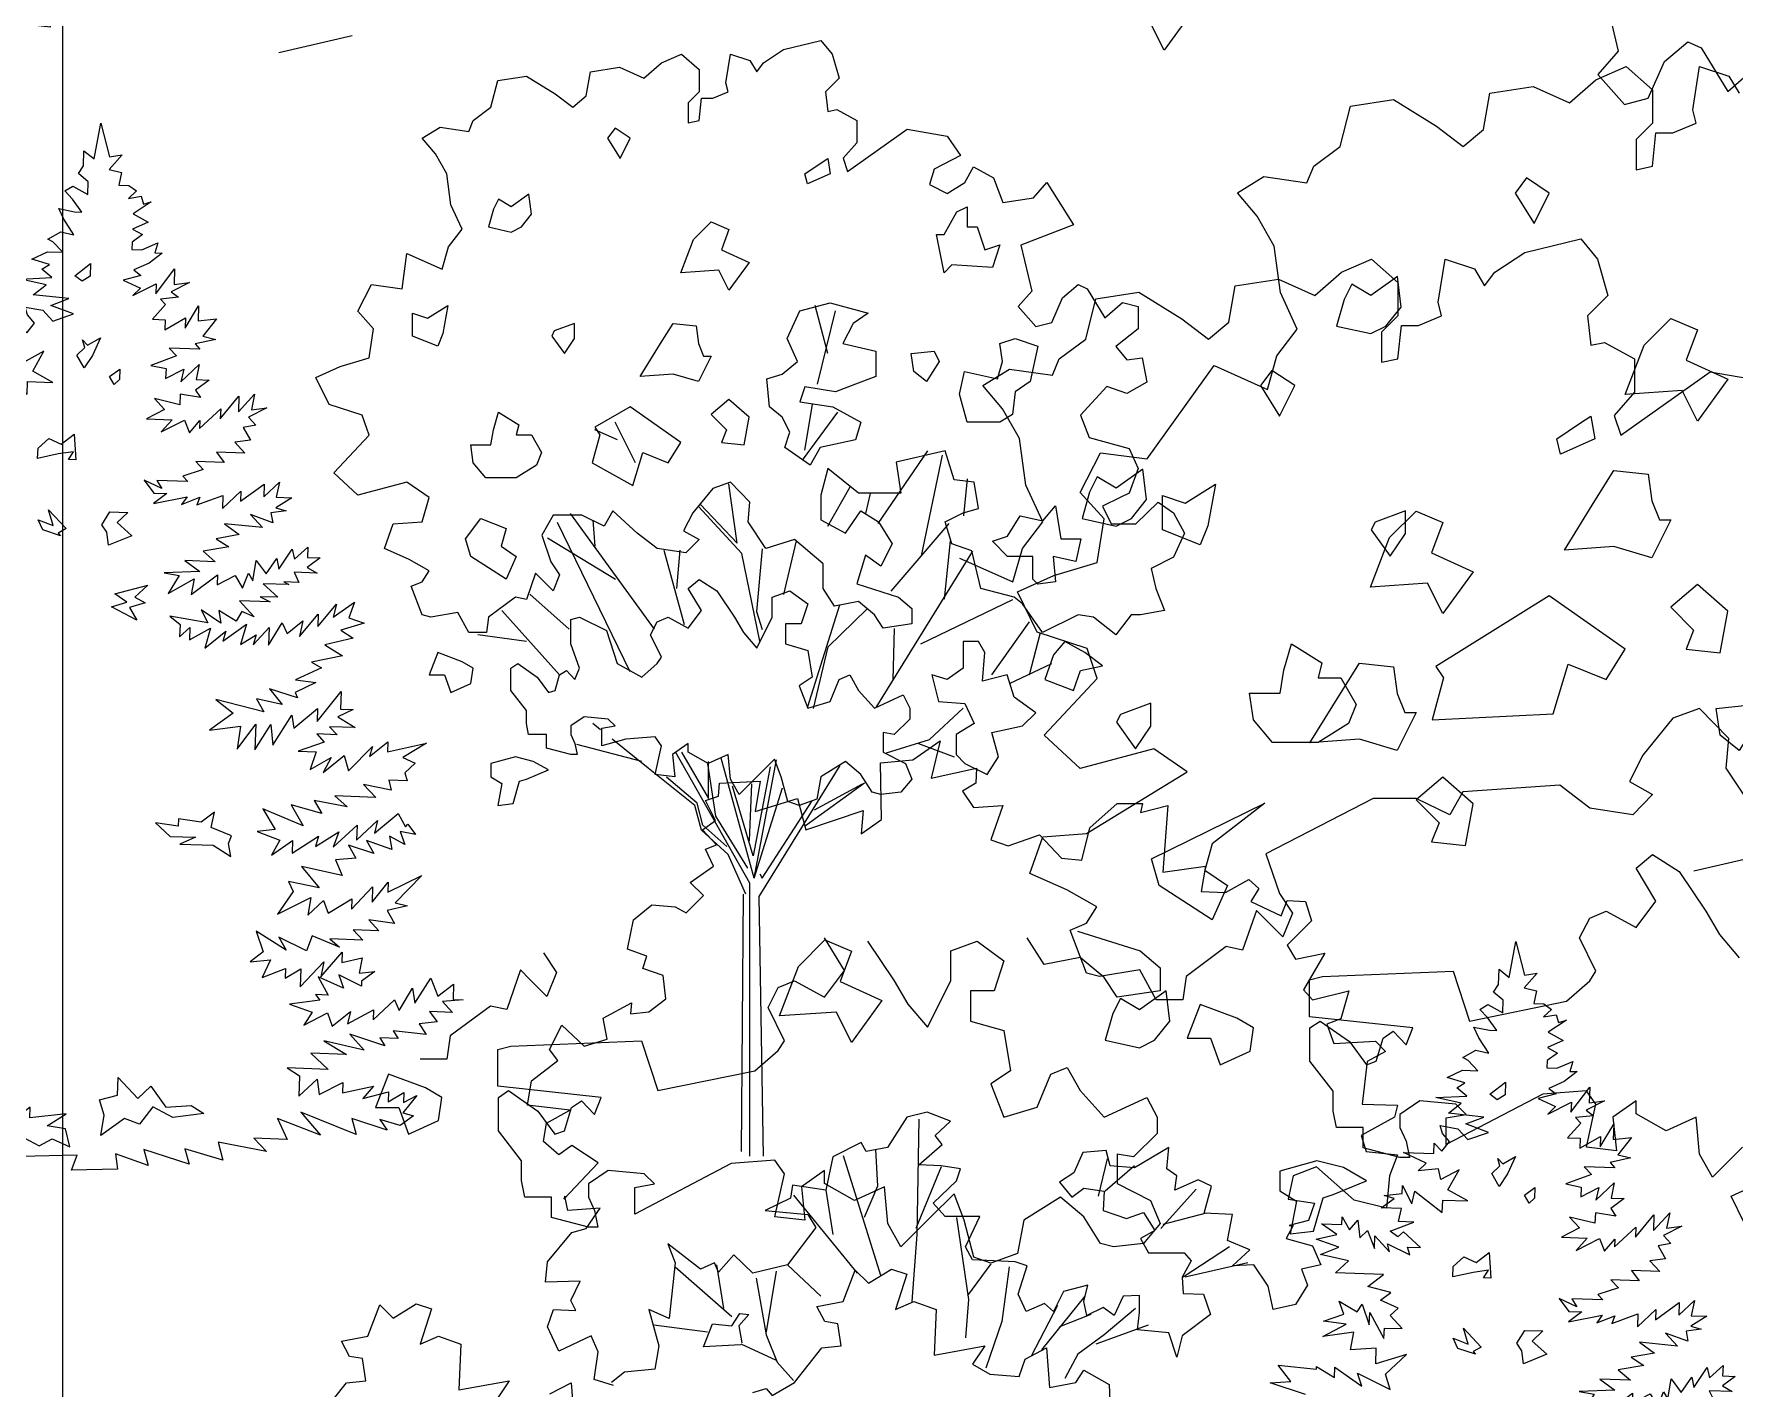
# Model space of a CAD drawing. Header units: inches. Extents: x -11 to 128, y 7 to 56.
# Drawn here: x 12.483 to 13.279, y 22.779 to 23.413 of the extents above; entities that cross this region are included whole.
import ezdxf

# ---------------------------------------------------------------- set-up
doc = ezdxf.new("R2010")
doc.units = ezdxf.units.IN
doc.header["$MEASUREMENT"] = 0
doc.layers.add('CAY', color=94, linetype='Continuous')
doc.layers.add('CAY-3', color=61, linetype='Continuous')
picture_1 = doc.add_image_def('image1.jpg', size_in_pixel=(1680, 1093))

# ---------------------------------------------------------------- blocks, each defined once
blk = doc.blocks.new('A$C76451831')
at = {"layer": 'CAY'}
for p, q in [((1479.9, 1929.8), (1538.3, 1944)), ((1538.3, 1944), (1555.9, 1922.7)), ((1288.9, 1909.2), (1320.1, 1922.7)), ((1320.1, 1922.7), (1347.8, 1898.6)), ((1389.7, 1877.9), (1396.8, 1922.7)), ((1396.8, 1922.7), (1427.4, 1912.7)), ((1448.6, 1909.2), (1479.9, 1929.8)), ((1555.9, 1922.7), (1566.6, 1885)), ((1178, 1895), (1223.4, 1902.1)), ((1223.4, 1902.1), (1261.1, 1885)), ((1261.1, 1885), (1288.9, 1909.2)), ((1347.8, 1898.6), (1347.8, 1863.8)), ((1427.4, 1912.7), (1438, 1895)), ((1438, 1895), (1448.6, 1909.2)), ((1022.3, 1839.6), (1033, 1881.5)), ((1033, 1881.5), (1077.8, 1888.5)), ((1077.8, 1888.5), (1122.6, 1860.8)), ((1171.5, 1857.3), (1178, 1895)), ((1566.6, 1885), (1545.3, 1863.8)), ((1347.8, 1863.8), (1330.7, 1846.6)), ((1369, 1853.7), (1393.2, 1863.8)), ((1393.2, 1863.8), (1389.7, 1877.9)), ((1545.3, 1863.8), (1548.9, 1833.1)), ((1122.6, 1860.8), (1150.3, 1839.6)), ((1150.3, 1839.6), (1171.5, 1857.3)), ((1330.7, 1846.6), (1330.7, 1815.4)), ((1347.8, 1818.9), (1351.4, 1853.7)), ((1351.4, 1853.7), (1369, 1853.7)), ((994.6, 1818.9), (1022.3, 1839.6)), ((1548.9, 1833.1), (1563, 1836)), ((1563, 1836), (1594.3, 1818.9)), ((987.6, 1801.8), (994.6, 1818.9)), ((1330.7, 1815.4), (1347.8, 1818.9)), ((1594.3, 1818.9), (1594.3, 1784.1)), ((915, 1791.2), (942.7, 1808.3)), ((935.7, 1767), (915, 1791.2)), ((942.7, 1808.3), (987.6, 1801.8)), ((1580.1, 1739.3), (1673.3, 1805.4)), ((1673.3, 1805.4), (1735.8, 1794.7)), ((1594.3, 1784.1), (1573, 1759.9)), ((953.4, 1735.8), (935.7, 1767)), ((1573, 1759.9), (1580.1, 1739.3)), ((959.8, 1687.4), (953.4, 1735.8)), ((977.5, 1649), (959.8, 1687.4)), ((956.3, 1621.3), (977.5, 1649)), ((946.3, 1586.5), (956.3, 1621.3)), ((890.9, 1611.3), (946.3, 1586.5)), ((3035.1, 1358.6), (3052.2, 1286.6)), ((1732.8, 1302.8), (1656.2, 1285.1)), ((3052.2, 1286.6), (3031, 1262.4)), ((2228.3, 971.5), (2215.1, 1021.6)), ((2217.8, 939.8), (2236.3, 1016.3)), ((2201.9, 860.6), (2238.9, 910.7)), ((2204.6, 871.1), (2212.5, 918.7)), ((2009.3, 881.7), (1985.5, 892.2)), ((2027.8, 857.9), (2006.6, 900.2)), ((2281, 794.5), (2332.5, 870.4)), ((2326.2, 761), (2347.8, 865.6)), ((2491.6, 827), (2512.8, 868.3)), ((2512.8, 868.3), (2561.2, 861.8)), ((2134, 774), (2125.3, 835.7)), ((2370.1, 802.5), (2374.1, 840.9)), ((2228.6, 791.9), (2251.7, 832.8)), ((2268, 805.1), (2272.9, 825.9)), ((2516.4, 799.3), (2491.6, 827)), ((2047.7, 684.5), (1960.2, 805.1)), ((1985.8, 770.9), (1983.8, 797.9)), ((2138.7, 763.4), (2093.5, 812.2)), ((2095.8, 814.5), (2134, 774)), ((2509.3, 753.8), (2516.4, 799.3)), ((2022.3, 639.8), (1946.8, 795.6)), ((2294.3, 724.1), (2354.9, 794.5)), ((2007, 736.3), (1936.2, 779.1)), ((2079.1, 689), (2057.9, 766.3)), ((2071.1, 726.8), (2074.5, 766.9)), ((2157.5, 671.8), (2138.7, 763.4)), ((2159.9, 768.1), (2154, 702.8)), ((2182.7, 720.5), (2195.7, 776.4)), ((2278.7, 602.9), (2379.6, 765.8)), ((2350.1, 715.8), (2356.4, 776.4)), ((2463.9, 740.3), (2509.3, 753.8)), ((2426.2, 723.2), (2463.9, 740.3)), ((1958.8, 684.4), (1917.8, 720.8)), ((2207.6, 603.7), (2240.9, 709.9)), ((2325.4, 669), (2421.3, 715.4)), ((2446.8, 681.3), (2426.2, 723.2)), ((1948.8, 636.8), (1888.7, 704)), ((2154, 702.8), (2159.9, 684)), ((2228.7, 665.9), (2269.2, 705.2)), ((2399.3, 636.8), (2438.6, 692.2)), ((1914.2, 671.4), (1863.5, 678.5)), ((2296.7, 631.7), (2297.9, 685.1)), ((2438.6, 636.8), (2450, 680.8)), ((2498.7, 664.2), (2446.8, 681.3)), ((2213.4, 601.8), (2228.7, 665.9)), ((2509.3, 632.9), (2498.7, 664.2)), ((2417.8, 627.7), (2461.8, 648.6)), ((1991.5, 579.5), (1983.4, 586)), ((2334.4, 569.5), (2369.4, 602.2)), ((2041.2, 539.6), (2003.7, 569.7)), ((2289.6, 555.4), (2334.4, 569.5)), ((2034.5, 546.7), (1966.9, 564.4)), ((2147.3, 419.7), (2069.9, 556)), ((2075.8, 556.2), (2104.1, 507.8)), ((2151.6, 424.8), (2117.3, 549.9)), ((2323, 565.2), (2360, 551.4)), ((2089.9, 500.7), (2041.2, 539.6)), ((2102.9, 544.4), (2111.2, 489.7)), ((2104.1, 507.8), (2104.1, 546.7)), ((2168.2, 540.8), (2150.5, 448.4)), ((2151.6, 424.8), (2175, 548.1)), ((2156.8, 405.9), (2241.3, 542.4)), ((2092.3, 503.1), (2060.4, 530.2)), ((2150.5, 448.4), (2129.2, 520.8)), ((2146.9, 463.7), (2149.3, 523.1)), ((2151.6, 424.8), (2181.2, 519.2)), ((2205.1, 479.9), (2266.8, 524.3)), ((2214.5, 496), (2264.5, 523.1)), ((2096.6, 475.1), (2089.9, 500.7)), ((2098.2, 480.3), (2092.3, 503.1)), ((2159.9, 424.8), (2212.2, 505.4)), ((2123.3, 457.8), (2098.2, 480.3)), ((2111.2, 489.7), (2144.6, 435.4)), ((2124.5, 449.6), (2096.6, 475.1)), ((2143, 408.3), (2124.5, 449.6)), ((2157.5, 429.5), (2159.9, 424.8)), ((2138.3, 140.1), (2140.6, 408.3)), ((2147.3, 135.4), (2147.3, 419.7)), ((2161.5, 135.4), (2156.8, 405.9))]:
    blk.add_line(p, q, dxfattribs=at)
for points in [[(1240.2, 1791.1), (1216.4, 1806.9), (1204.5, 1791.1), (1224.3, 1759.4)], [(1537.1, 1751.5), (1548.9, 1759.4), (1552.9, 1735.6), (1517.3, 1719.8), (1513.3, 1735.6)], [(1085.8, 1672.3), (1081.8, 1704), (1054.1, 1684.2), (1034.3, 1696), (1026.4, 1680.2), (1018.5, 1652.5), (1054.1, 1644.6), (1069.9, 1652.5)], [(1339.1, 1632.7), (1366.8, 1660.4), (1394.5, 1648.5), (1382.7, 1616.8), (1426.2, 1597), (1394.5, 1553.5), (1378.7, 1585.2), (1319.3, 1581.2)], [(1287.7, 1470.3), (1307.5, 1502), (1343.1, 1498), (1347, 1470.3), (1355, 1450.5), (1366.8, 1450.5), (1347, 1410.9), (1307.5, 1422.8), (1256, 1418.8)], [(1058.5, 1448.2), (1054.5, 1440.3), (1074.3, 1412.6), (1090.2, 1436.3), (1090.2, 1460.1)], [(1683.5, 1426.7), (1679.6, 1454.5), (1715.2, 1458.4), (1723.1, 1442.6), (1703.3, 1410.9)], [(1418.3, 1311.9), (1426.2, 1355.4), (1394.5, 1383.2), (1366.8, 1359.4), (1390.6, 1335.6), (1382.7, 1315.8)], [(2523.5, 1367), (2551.2, 1394.7), (2578.9, 1382.8), (2567, 1351.1), (2610.6, 1331.3), (2578.9, 1287.8), (2563.1, 1319.5), (2503.7, 1315.5)], [(1914.2, 715.4), (1902.8, 717.8), (1874.9, 696.9), (1872.6, 680.8), (1854.1, 680.8), (1842.7, 701.7), (1814.8, 696.9), (1805.7, 699.3), (1794.3, 729.2), (1805.7, 733.9), (1812.8, 745.3), (1792, 757.1), (1766.4, 768.5), (1775.5, 794.1), (1805.7, 796.4), (1812.8, 821.6), (1789.6, 837.7), (1738.5, 824), (1713.4, 847.2), (1750.3, 886.5), (1743.2, 907.3), (1708.6, 918.7), (1694.9, 946.6), (1720, 958), (1750.3, 967.1), (1755, 997.4), (1738.5, 1015.9), (1752.7, 1043.4), (1784.9, 1039.1), (1789.6, 1076), (1826.6, 1059.5), (1833.2, 1082.7), (1847.4, 1101.2), (1835.6, 1126.7), (1831.3, 1159), (1819.5, 1179.8), (1805.7, 1196), (1824.2, 1207.4), (1854.1, 1203), (1858.8, 1214.4), (1877.3, 1228.2), (1884.3, 1256.1), (1914.2, 1260.8), (1944.1, 1242.4), (1962.6, 1228.2), (1976.7, 1240), (1981, 1265.2), (2011.3, 1269.9), (2036.5, 1258.5), (2054.9, 1274.6), (2075.8, 1283.7), (2094.3, 1267.5), (2094.3, 1244.3), (2082.9, 1232.9), (2082.9, 1212.1), (2094.3, 1214.4), (2096.6, 1237.6), (2108.4, 1237.6), (2124.5, 1244.3), (2122.2, 1253.8), (2126.9, 1283.7), (2147.3, 1277), (2154.4, 1265.2), (2161.5, 1274.6), (2182.3, 1288.4), (2221.2, 1297.8), (2233, 1283.7), (2240.1, 1258.5), (2225.9, 1244.3), (2228.3, 1223.9), (2237.7, 1225.8), (2258.6, 1214.4), (2258.6, 1191.2), (2244.4, 1175.1), (2249.1, 1161.4), (2311.2, 1205.4), (2352.9, 1198.3), (2366.7, 1177.9), (2339.1, 1163.7), (2334.4, 1147.6), (2352.9, 1138.5), (2371.4, 1149.9), (2380.4, 1166.1), (2401.2, 1154.7), (2410.7, 1129.1), (2442.9, 1133.8), (2456.7, 1149.9), (2484.6, 1105.9), (2429.6, 1084.7), (2441, 1036.7), (2426.8, 1020.6), (2445.3, 999.7), (2461.8, 1004.1), (2473.2, 1029.6), (2489.3, 1043.4), (2498.7, 1039.1), (2517.2, 1008.8), (2535.7, 1024.9), (2551.8, 1020.6), (2551.8, 997.4), (2528.6, 978.9), (2540, 965.1), (2556.1, 967.1), (2560.8, 941.9), (2540, 930.1), (2519.2, 937.2), (2491.7, 907.3), (2500.7, 884.1), (2542.4, 872.7), (2551.8, 851.9), (2542.4, 826.3), (2533.3, 821.6), (2514.8, 812.5), (2523.9, 794.1), (2549.4, 794.1), (2572.6, 816.9), (2588.7, 805.5), (2600.1, 784.6), (2588.7, 759.5), (2565.6, 747.7), (2570.3, 726.8), (2579.3, 704), (2554.2, 699.3), (2544.7, 699.3), (2528.6, 678.5), (2505.4, 696.9), (2489.3, 699.3), (2452.3, 680.8), (2431.5, 710.7), (2422.5, 717.8), (2387.9, 726.8), (2378.5, 766.1), (2357.6, 773.2), (2350.9, 796.4), (2369.4, 805.5), (2385.5, 810.2), (2380.8, 837.7), (2360, 840.1), (2350.9, 870.4), (2299.8, 858.6), (2304.6, 826.3), (2260.5, 826.3), (2228.3, 851.9), (2221.2, 824), (2221.2, 798.4), (2246.8, 784.6), (2262.9, 807.8), (2281.4, 796.4), (2295.5, 773.2), (2283.7, 750), (2267.6, 761.4), (2258.6, 731.5), (2302.2, 717.8), (2316, 706), (2316, 689.9), (2286.1, 685.5), (2277, 699.3), (2260.5, 713.1), (2235.4, 708.3), (2223.6, 726.8), (2223.6, 752.4), (2193.7, 777.9), (2163.8, 768.5), (2145.4, 796.4), (2147.3, 816.9), (2126.9, 837.7), (2108.4, 831), (2087.6, 805.5), (2078.1, 787), (2094.3, 777.9), (2080.5, 763.8), (2050.6, 768.5), (2029.8, 784.6), (2004.2, 807.8), (1995.2, 791.7), (1972, 803.1), (1942.1, 803.1), (1930.3, 782.3), (1939.8, 754.7), (1948.8, 741), (1942.1, 724.5), (1930.3, 736.3), (1923.7, 742.9)], [(722.8, 1185.8), (750.5, 1213.5), (778.2, 1201.7), (766.3, 1170), (809.9, 1150.2), (778.2, 1106.6), (762.4, 1138.3), (703, 1134.3)], [(2022.5, 1195.9), (2006.6, 1206.4), (1998.7, 1195.9), (2011.9, 1174.8)], [(2220.4, 1169.5), (2228.3, 1174.8), (2231, 1158.9), (2207.2, 1148.4), (2204.6, 1158.9)], [(1109.9, 1128.8), (1106, 1160.5), (1078.3, 1140.7), (1058.5, 1152.6), (1050.5, 1136.7), (1042.6, 1109), (1078.3, 1101.1), (1094.1, 1109)], [(1919.5, 1116.7), (1916.9, 1137.8), (1898.4, 1124.6), (1885.2, 1132.5), (1880, 1122), (1874.7, 1103.5), (1898.4, 1098.2), (1909, 1103.5)], [(2362.9, 1119.3), (2373.5, 1124.6), (2373.5, 1103.5), (2384.1, 1103.5), (2392, 1079.7), (2407.8, 1085), (2399.9, 1061.2), (2357.7, 1063.9), (2349.7, 1055.9), (2341.8, 1095.6), (2349.7, 1095.6)], [(2088.5, 1090.3), (2106.9, 1108.8), (2125.4, 1100.8), (2117.5, 1079.7), (2146.5, 1066.5), (2125.4, 1037.5), (2114.9, 1058.6), (2075.3, 1055.9)], [(1443.6, 1052.7), (1459.9, 1065.3), (1459.5, 1052.2), (1451.1, 1047)], [(1795.5, 989.9), (1795.5, 1013.7), (1811.3, 1008.4), (1832.5, 1021.6), (1827.2, 992.6), (1821.9, 979.4)], [(2209.9, 855.3), (2183.5, 873.8), (2188.8, 889.6), (2180.8, 905.5), (2167.6, 916), (2165, 945.1), (2180.8, 950.3), (2196.7, 963.5), (2186.1, 987.3), (2199.3, 1016.3), (2231, 1024.3), (2270.6, 1013.7), (2254.7, 1003.1), (2244.2, 982), (2278.5, 974.1), (2278.5, 947.7), (2257.4, 939.8), (2236.3, 931.9), (2204.6, 937.1), (2199.3, 921.3), (2233.6, 916), (2262.7, 900.2), (2257.4, 881.7), (2220.4, 873.8)], [(1943.3, 995.2), (1940.7, 989.9), (1953.9, 971.5), (1964.4, 987.3), (1964.4, 1003.1)], [(2054.1, 982), (2067.3, 1003.1), (2091.1, 1000.5), (2093.7, 982), (2099, 968.8), (2106.9, 968.8), (2093.7, 942.4), (2067.3, 950.3), (2033, 947.7)], [(1445.7, 970.1), (1454.1, 978), (1451.7, 985.8), (1456.9, 980.2), (1470.4, 987.9), (1462, 969.6), (1453.4, 956.7)], [(2365.6, 929.2), (2370.9, 953), (2405.2, 945.1), (2410.4, 963.5), (2407.8, 982), (2423.6, 987.3), (2447.4, 979.4), (2439.5, 942.4), (2423.6, 931.9), (2421, 908.1), (2407.8, 900.2), (2373.5, 900.2)], [(2318.1, 953), (2315.4, 971.5), (2339.2, 974.1), (2344.5, 963.5), (2331.3, 942.4)], [(2141.2, 876.4), (2146.5, 905.5), (2125.4, 923.9), (2106.9, 908.1), (2122.8, 892.2), (2117.5, 879)], [(1903.7, 887), (1919.5, 887), (1930.1, 868.5), (1924.8, 855.3), (1903.7, 842.1), (1872, 842.1), (1858.8, 857.9), (1856.2, 876.4), (1877.3, 876.4), (1880, 892.2), (1885.2, 910.7), (1906.4, 897.5)], [(2062.1, 857.9), (2075.3, 879), (2022.5, 916), (1985.5, 894.9), (1990.8, 887), (1982.9, 857.9), (2025.1, 834.2), (2035.7, 868.5)], [(1444.6, 860.9), (1436.9, 861.2), (1442.2, 869.2), (1426.3, 867), (1404.8, 862.3), (1405.2, 873.2), (1416.4, 883.2), (1429.3, 877.3), (1442.8, 887.7)], [(2577.1, 788.1), (2577.1, 823.8), (2600.8, 815.8), (2632.5, 835.6), (2624.6, 792.1), (2616.7, 772.3)], [(1428.7, 781.7), (1410.3, 787.8), (1405.3, 798.4), (1420.9, 792.4), (1416.1, 808.9), (1434.4, 789.2), (1426.1, 784.5)], [(1476.9, 785.4), (1471.7, 793.3), (1479.9, 806.6), (1498.9, 806), (1487.6, 795.5), (1503, 781.8), (1478.7, 771.8)], [(1856.2, 760.2), (1850.9, 778.7), (1866.8, 799.8), (1893.2, 789.3), (1887.9, 770.8), (1903.7, 760.2), (1893.2, 736.5)], [(2415.7, 781.4), (2428.9, 802.5), (2452.7, 797.2), (2465.9, 813), (2471.2, 778.7), (2492.3, 778.7), (2487, 755), (2463.2, 760.2), (2465.9, 733.8), (2447.4, 731.2), (2442.1, 736.5), (2442.1, 760.2), (2415.7, 760.2), (2399.9, 776.1)], [(1485.1, 721.2), (1519.8, 730.4), (1506.2, 717.8), (1516.9, 712), (1500.4, 707.1), (1508.1, 693.7), (1481.9, 707.7), (1497.9, 712.6)], [(1999.5, 590.8), (1974.4, 593.1), (1960.6, 583.7), (1960.6, 574.6), (1964.9, 565.2), (1967.3, 553.8), (1960.6, 553.8), (1935.1, 560.5), (1935.1, 574.6), (1916.6, 574.6), (1914.2, 586), (1914.2, 599.8), (1898.1, 620.6), (1898.1, 643.8), (1905.2, 648.6), (1925.6, 634.4), (1937.4, 618.3), (1944.1, 620.6), (1948.8, 636.8), (1955.9, 641.5), (1964.9, 632), (1969.6, 643.8), (1960.6, 669), (1960.6, 694.6), (1969.6, 696.9), (1997.6, 683.2), (2009, 648.6), (2034.5, 634.4), (2050.6, 648.6), (2054.9, 655.2), (2043.5, 678.5), (2050.6, 692.2), (2062, 696.9), (2082.9, 685.5), (2096.6, 704), (2082.9, 726.8), (2094.3, 736.3), (2112.7, 724.5), (2131.2, 696.9), (2140.6, 680.8), (2154.4, 664.7), (2170.5, 696.9), (2170.5, 717.8), (2189, 724.5), (2207.5, 710.7), (2200.8, 689.9), (2184.3, 689.9), (2184.3, 669), (2207.5, 662.3), (2212.2, 634.4), (2198.4, 625.4), (2207.5, 602.2), (2230.7, 609.2), (2240.1, 632), (2251.5, 636.8), (2260.5, 620.6), (2277, 602.2), (2306.9, 615.9), (2314, 602.2), (2314, 590.8), (2297.5, 574.6), (2286.1, 576.6), (2286.1, 556.2), (2309.3, 544.4), (2316, 528.2), (2304.6, 514.5), (2283.7, 512.1), (2274.7, 514.5), (2262.9, 533), (2246.8, 546.7), (2221.2, 530.6), (2216.9, 507.4), (2198.4, 500.7), (2186.6, 505), (2179.9, 530.6), (2172.9, 549.1), (2156.8, 533), (2135.9, 512.1), (2126.9, 528.2), (2124.5, 553.8), (2103.7, 544.4), (2082.9, 556.2), (2082.9, 565.2), (2066.7, 553.8), (2069.1, 530.6), (2048.3, 533), (2054.9, 562.8), (2048.3, 572.3), (2018, 569.9), (1992.8, 562.8), (1992.8, 581.3), (2006.6, 583.7)], [(2392.2, 660), (2385.5, 671.4), (2369.4, 671.4), (2369.4, 643.8), (2352.9, 632), (2336.8, 636.8), (2343.9, 609.2), (2371.4, 606.9), (2380.8, 586), (2362.3, 574.6), (2362.3, 553.8), (2371.4, 544.4), (2394.6, 533), (2406.4, 551.4), (2399.3, 576.6), (2431.5, 583.7), (2445.3, 597.4), (2422.5, 613.6), (2415.4, 636.8), (2389.8, 630.1)], [(2475.5, 671.4), (2463.7, 657.6), (2454.7, 632), (2484.6, 620.6), (2491.7, 641.5), (2514.8, 646.2), (2496.4, 660)], [(1603.8, 461), (1606.8, 469), (1585.8, 477.9), (1589, 493.7), (1575.1, 483.3), (1551.6, 486.8), (1551.4, 479.1), (1527.5, 482.7), (1542.8, 468.5), (1569.5, 467.6), (1553, 460.5), (1587.8, 459.2), (1606, 447.7)], [(1474.2, 178.1), (1469.4, 194.1), (1488.1, 198.9), (1488.8, 217.4), (1509.3, 195.4), (1522.9, 208.1), (1538.4, 186.2), (1564.8, 188), (1578.1, 179.9), (1545.8, 175.6), (1524.8, 186.7), (1511.1, 168.6), (1495.4, 174.6), (1470.8, 156.9)], [(1809, 206.5), (1770.6, 220.7), (1757.1, 185.9), (1781.3, 185.9), (1791.3, 158.2), (1822.5, 172.3), (1826.1, 196.5)], [(1438.2, 144.9), (1433.9, 163.6), (1414.9, 167), (1434.4, 179.5), (1396.7, 175.3), (1397, 186.2), (1383.5, 175.8), (1365.4, 187.3), (1367.4, 168.6), (1335.2, 167), (1369.6, 152.2), (1385.6, 157.1), (1406.5, 146), (1419.9, 153.2)]]:
    blk.add_lwpolyline(points, close=True, dxfattribs=at)
for points in [[(530, 749.3), (509.9, 755.6), (514.2, 784.1), (506.8, 800.9), (473, 785.1), (461.4, 810.4), (467.7, 828.4), (490.9, 827.3), (485.7, 837.9), (495.2, 857.9), (459.3, 856.8), (461.4, 877.9), (486.7, 908.5), (501.5, 912.7), (516.3, 933.8), (482.5, 931.7), (479.3, 946.5), (478.3, 943.3), (514.2, 981.3), (486.7, 999.2), (473, 989.7), (457.2, 1003.4), (460.4, 1022.4), (484.6, 1036.1), (440.3, 1041.4), (444.5, 1066.7), (472, 1087.8), (463.5, 1099.4), (476.2, 1124.7), (499.4, 1102.6), (523.6, 1110), (519.4, 1132.1), (549, 1147.9), (547.9, 1136.3), (566.9, 1138.4), (584.8, 1152.1), (581.7, 1176.4), (560.6, 1183.8), (564.8, 1196.4), (544.7, 1203.8), (551.1, 1234.4), (570.1, 1250.2), (594.3, 1248.1), (605.9, 1241.8), (623.8, 1259.7), (610.1, 1273.4), (634.4, 1290.3), (625.9, 1308.2), (637.6, 1312.5), (622.8, 1328.3), (636.5, 1337.8), (625.9, 1358.9), (639.7, 1363.1), (640.7, 1376.8), (682.9, 1378.9), (677.6, 1347.3), (721.9, 1361), (730.4, 1328.3), (790.5, 1348.3), (788.4, 1324.1), (809.5, 1338.8), (808.4, 1397.9), (842.2, 1401.1), (870.6, 1421.1), (861.1, 1382.1), (908.6, 1392.6), (907.6, 1376.8), (893.8, 1368.4), (905.4, 1351.5), (936, 1353.6), (923.4, 1317.7), (941.3, 1311.4), (974, 1323), (997.2, 1298.7), (1018.3, 1296.6), (1026.7, 1330.4), (1055.2, 1355.7), (1081.6, 1355.7), (1079.5, 1346.2), (1107.9, 1353.6), (1102.7, 1284), (1147, 1290.3), (1142.7, 1263.9), (1168.1, 1262.9), (1192.3, 1276.6), (1202.9, 1267.1), (1194.4, 1253.4), (1226.1, 1238.6), (1232.4, 1254.5), (1251.4, 1253.4), (1257.7, 1233.4), (1232.4, 1208), (1240.8, 1193.3), (1271.4, 1199.6), (1249.3, 1161.6), (1258.8, 1151.1), (1296.7, 1160.6), (1288.3, 1131.1), (1273.5, 1125.8), (1280.9, 1105.7), (1324.2, 1107.9), (1334.7, 1097.3), (1315.7, 1086.8), (1310.4, 1042.5), (1347.4, 1041.4), (1344.2, 1028.7), (1309.4, 1009.8), (1314.7, 992.9), (1347.4, 989.7), (1338.9, 967.6), (1335.8, 933.8), (1302, 942.3), (1263, 977.1), (1238.7, 967.6), (1233.4, 943.3), (1260.9, 939.1), (1254.5, 921.2), (1234.5, 915.9), (1238.7, 915.9), (1231.3, 902.2), (1258.8, 894.8), (1267.2, 874.8), (1247.2, 870.5), (1253.5, 853.7)], [(1251.4, 739.8), (1214.7, 752), (1236, 753.5), (1223, 770.3), (1262.8, 766.2), (1262.9, 768.9), (1281.5, 757.4), (1281.9, 768.2), (1310.2, 748.6), (1305.7, 761.9), (1339.5, 744.9), (1334.6, 760.9), (1356.7, 781.5), (1324.6, 771.7), (1325.2, 788), (1298.4, 786.2), (1301.7, 804.7), (1269.4, 800.4), (1293.9, 813.1), (1270, 816.2), (1291.5, 823.6), (1286.5, 837), (1305.2, 825.9), (1310.4, 833.9), (1317.9, 812.3), (1318.3, 825.4), (1333.2, 798.2), (1333.6, 809), (1352.2, 808.4), (1339.5, 822), (1347.9, 829.8), (1329.6, 838.2), (1340.3, 846), (1316.5, 852.2), (1332.8, 864.8), (1282.6, 866.6), (1296.2, 879.2), (1266.9, 885.7), (1286.2, 893.2), (1262.5, 901.7), (1284, 906.4), (1268.1, 917.8), (1289.3, 917.1), (1289.6, 924.8), (1297.3, 911.4), (1305.8, 921.5), (1307.9, 902.9), (1315.9, 910.7), (1323.4, 891.9), (1323.8, 905), (1339.1, 888.6), (1336.7, 896.9), (1360.3, 885.2), (1357.8, 893.4), (1371.4, 892.9), (1353.4, 909.4), (1347.8, 904.2), (1339.8, 909.9), (1364.2, 919.5), (1348.4, 920), (1351.5, 933.5), (1330.3, 934.3), (1343.8, 944.2), (1333.4, 947.3), (1352.1, 949.4), (1352.4, 957.5), (1362.1, 938.6), (1365.3, 951.6), (1394, 929.3), (1394.4, 942.4), (1420.7, 941.5), (1399.8, 953.1), (1411.4, 974), (1392.5, 963.8), (1390.1, 974.8), (1368.8, 972.8), (1377.2, 980.7), (1353.6, 991.9), (1385.3, 990.8), (1385.6, 1001.7), (1393.5, 993.3), (1401.6, 1003.4), (1394.2, 1011.8), (1391.7, 1020.1), (1410.2, 1016.7), (1420.7, 1005.5), (1442.2, 1012.9), (1418.5, 1021.8), (1437.3, 1028.9), (1400.3, 1032.9), (1413.8, 1043.3), (1387.3, 1049.2), (1419.5, 1050.8), (1409, 1059.4), (1417.3, 1064.5), (1398.9, 1070.1), (1415, 1077.7), (1430.9, 1077.2), (1420.8, 1088), (1415.5, 1090.9), (1428.9, 1098.6), (1442.4, 1095.4), (1432.1, 1111.6), (1427, 1122.6), (1443.2, 1119.4), (1450.9, 1119.1), (1441, 1132.6), (1433.1, 1141), (1441.4, 1146.2), (1457, 1137.5), (1457.5, 1150.6), (1447.3, 1159.1), (1452.6, 1167.1), (1453.1, 1182.9), (1463.7, 1174.4), (1470.5, 1211.8), (1479.7, 1176.6), (1492.9, 1178.8), (1479.2, 1163.4), (1492.2, 1160.3), (1489.5, 1147.2), (1499.9, 1146.8), (1507.9, 1141.1), (1499.4, 1133.3), (1512.7, 1135.5), (1515.1, 1127.3), (1523.3, 1129.7), (1504.3, 1117.2), (1519.9, 1108.5), (1503.8, 1101.4), (1514, 1095.6), (1503.3, 1087.8), (1503, 1080.1), (1513.4, 1079.7), (1530, 1086.9), (1526.9, 1076.5), (1534.6, 1076.3), (1521.1, 1065.9), (1505, 1058.7), (1512.5, 1053), (1493.8, 1048.2), (1512, 1039.9), (1504.1, 1032), (1528.5, 1044.3), (1528.1, 1033.9), (1547.6, 1060), (1547.1, 1043.7), (1563, 1045.8), (1544.1, 1036.1), (1551.6, 1030.3), (1532.9, 1028.3), (1538.2, 1022.7), (1524.5, 1007.3), (1537.6, 1006.8), (1537.3, 996.4), (1559, 1008.8), (1558.6, 997.9), (1572.6, 1021.5), (1572, 1005.6), (1591.1, 1007.7), (1576.9, 989.6), (1590.4, 986.4), (1568.9, 981.7), (1573.7, 976.1), (1542, 977.2), (1549.5, 969.2), (1522.8, 959.3), (1538.6, 956), (1538.2, 945.6), (1557.1, 955.4), (1554, 942.3), (1573.2, 960.2), (1569.9, 944.5), (1583.5, 944), (1569.5, 933.6), (1574.7, 925.7), (1553.5, 929.2), (1553.1, 918.3), (1526.6, 924.7), (1537.1, 913.4), (1518.2, 903.7), (1544.9, 902.7), (1533.5, 890), (1558, 902.3), (1563, 889), (1573.8, 901.7), (1573.5, 893.6), (1595.6, 914.1), (1595.2, 903.7), (1614.6, 927.1), (1614, 910.8), (1631, 929.2), (1627.7, 913), (1643.6, 915.2), (1624.7, 905.4), (1632.1, 897), (1618.9, 894.7), (1626.6, 881.3), (1610.2, 879.2), (1620.7, 867.9), (1591.3, 868.9), (1599.1, 858.2), (1569.6, 859.3), (1577.5, 850.8), (1556, 843.9), (1561.2, 838.3), (1529.1, 839.4), (1534.2, 831), (1515.9, 839.8), (1525.9, 826.3), (1539.5, 825.9), (1525.5, 815.5), (1560.6, 822.4), (1554.9, 814.4), (1573.8, 821.9), (1570.8, 813.9), (1597.8, 823.8), (1597.4, 810.2), (1616.6, 828.2), (1616.2, 817.7), (1640.9, 835.5), (1640.4, 822.3), (1656.8, 837.6), (1653.5, 821.9), (1669.8, 821.3), (1653.1, 811), (1663.9, 807.9), (1648, 805.8), (1649.9, 795.3), (1626.6, 803.8), (1639.3, 790.2), (1599.5, 794.3), (1615, 782.9), (1590.8, 778.7), (1604.1, 770.1), (1577.2, 765.6), (1590, 754.7), (1558.3, 755.8), (1573.8, 744.4), (1536.6, 743), (1552.3, 740.2), (1540.8, 721.6), (1568.1, 736.9), (1564.8, 720.7), (1592.2, 741.1), (1591.9, 730.6), (1610.8, 740.4), (1618.5, 727), (1624.5, 742.7), (1629.2, 734.8), (1632.6, 756), (1643, 742), (1654, 757.9), (1656.3, 747), (1670.2, 767.8), (1672.6, 757.3), (1686.6, 770), (1686.2, 759.1), (1699.3, 758.6), (1685.9, 748.7), (1696.1, 742.9), (1672.1, 743.7), (1677.2, 733.1), (1661.3, 733.7), (1666.6, 730.8), (1639.9, 731.7), (1655.3, 717.6), (1636.8, 718.2), (1647, 712.9), (1615.3, 714), (1630.6, 697.1), (1617.6, 703), (1611.9, 692.8), (1593.7, 703.8), (1595.9, 690.6), (1575.1, 704.5), (1582.3, 691.1), (1542.7, 697.9), (1553.3, 689.4), (1552.8, 676.3), (1563.6, 686.3), (1563.1, 673.2), (1584.9, 685.6), (1579.1, 664.5), (1601.1, 682.3), (1598, 672), (1622.6, 689.7), (1616.4, 668.6), (1632.6, 678.5), (1629.6, 668.1), (1646.1, 686.1), (1645.4, 667.6), (1659.8, 691.1), (1664.9, 680), (1681.2, 693.1), (1677.9, 676.9), (1697.3, 700.2), (1696.8, 687.1), (1716.2, 710.4), (1713, 696.9), (1734.9, 712.5), (1729.3, 696.4), (1745, 690.8), (1720.7, 683.5), (1733.6, 674.9), (1704.3, 668.2), (1722.5, 656.7), (1690.1, 650.1), (1700.8, 644.3), (1673.6, 631.7), (1694.8, 628.7), (1673.2, 618.6), (1675.7, 613), (1646.5, 622.2), (1659.6, 605.9), (1633, 611.8), (1640.7, 598.4), (1590.4, 611), (1608.5, 596.8), (1583.9, 579.1), (1616.2, 583.4), (1612.6, 559.5), (1632.1, 585.5), (1631.2, 558.8), (1648, 585), (1649.9, 563.6), (1669.6, 594.7), (1671.9, 581.4), (1696.6, 601.9), (1696.1, 588.3), (1721.2, 619.6), (1720.6, 601), (1733.7, 600.6), (1717.6, 593), (1735.8, 581.9), (1709.1, 582.8), (1716.9, 574.4), (1695.7, 575.2), (1703.5, 566.7), (1676.5, 557.2), (1695, 556.6), (1688.9, 538.2), (1710.7, 550.6), (1702.4, 535), (1724.3, 552.8), (1728.8, 536.8), (1753.7, 562.3), (1750.6, 551.9), (1769.7, 567.1), (1769.3, 556.7), (1810, 565.7), (1785.4, 550.7), (1798.4, 544.8), (1787.6, 534.8), (1790, 526.5), (1771, 527.2), (1773.4, 516.7), (1744.6, 522.7), (1757.2, 509.1), (1714.7, 510.6), (1727.4, 499.2), (1693.2, 505.9), (1700.9, 492.5), (1669.1, 501.3), (1681.4, 479.5), (1639.5, 497.3), (1652.3, 475.6), (1633.6, 473.5), (1657.4, 464.5), (1648.7, 449), (1670.5, 464.1), (1670, 450.9), (1697.4, 468.6), (1694.3, 457.8), (1718.8, 473.3), (1712.8, 457.1), (1737.7, 480.3), (1737.1, 464.5), (1759.1, 485), (1755.9, 472), (1780.7, 492.4), (1788.3, 478.5), (1790.7, 481.2), (1798.5, 470.5), (1782.7, 473.7), (1787.7, 460), (1771.7, 468.7), (1773.9, 455), (1747.5, 464.1), (1755.2, 450.7), (1728.8, 459.3), (1736.5, 445.9), (1715.1, 443.9), (1722.2, 427.8), (1680, 437), (1698.2, 415), (1666.3, 421.6), (1671.3, 411), (1654.7, 387.5), (1689.7, 404.9), (1686.3, 386.4), (1702.7, 401.7), (1707.7, 388.4), (1732.3, 403.4), (1731.9, 392.6), (1754, 415.8), (1753.4, 400), (1770, 420.7), (1769.7, 410.3), (1805.2, 427.6), (1777.4, 399.1), (1790.4, 396), (1769, 391.3), (1776.7, 377.8), (1750.1, 381.5), (1760.6, 370.2), (1733.8, 371.2), (1743.9, 360.4), (1709.5, 361.6), (1719.6, 353.1), (1691, 365), (1685, 349.3), (1656.1, 363.5), (1663.8, 350.1), (1632.7, 369.7), (1639.7, 348.2), (1626.2, 337.8), (1647.6, 339.7), (1638.8, 321.5), (1663.1, 331), (1662.7, 320.6), (1679, 330.5), (1678.3, 311.9), (1703.2, 337.8), (1700, 322), (1722.2, 348), (1721.8, 337.1), (1743.2, 341.8), (1740, 326.1), (1756.3, 327.8), (1742.4, 317.8), (1742.2, 312.4), (1718.6, 324.1), (1723.6, 310.3), (1697.2, 322.1), (1707.5, 303.2), (1694.3, 303.7), (1699.1, 298), (1667.2, 293.7), (1691, 285.2), (1682.3, 271.9), (1706.8, 284.6), (1711.8, 270.9), (1730.9, 286.1), (1727.7, 273), (1755, 287.9), (1754.6, 277.5), (1776.6, 298.1), (1781.7, 287), (1795.6, 310.5), (1797.8, 294.6), (1814.6, 320.8), (1822.1, 301.9), (1838.4, 314.5), (1837.8, 298.6), (1848.2, 298.3), (1826.8, 296.3), (1837.3, 285.1), (1813.3, 285.9), (1821.1, 275.2), (1802.5, 273.1), (1809.8, 262), (1775.5, 265.9), (1780.6, 258), (1761.6, 258.7), (1766.8, 250.4), (1730.1, 262.5), (1745.3, 245.7), (1703.1, 255.3), (1726.6, 241.3), (1689.5, 242.6), (1707.5, 225.7), (1664.9, 227.2), (1677.8, 219), (1677, 197.7), (1696.2, 215.6), (1698.4, 199.7), (1722.9, 212), (1722.5, 201.1), (1754.9, 208.2), (1743.6, 195.4), (1770.5, 202.2), (1770.2, 191.8), (1786.4, 201.6), (1786, 191.2), (1799.9, 198.4), (1785.6, 180.3), (1796.4, 177.2), (1782.5, 167.3), (1761.4, 173.5), (1769.1, 162.3), (1732.4, 174.5), (1736.8, 158), (1679.2, 181.3), (1699.6, 157), (1654.9, 174.5), (1665, 152.8), (1630.2, 154), (1643.3, 140), (1592.9, 149.9), (1597.7, 131.1), (1558.2, 142.9), (1562.6, 126.9), (1515.6, 142.2), (1520, 125.7), (1486, 137.8), (1488.1, 121.8), (1440.1, 120.8), (1446.1, 136.4), (1358.1, 134.1)], [(1253.5, 853.7), (1240.8, 833.6), (1217.6, 828.4), (1212.4, 852.6), (1197.6, 874.8), (1175.4, 873.7), (1193.4, 890.6), (1170.2, 900.1), (1175.4, 927.5), (1145.9, 928.6), (1153.3, 957), (1139.6, 963.4), (1115.3, 952.8), (1117.4, 967.6), (1106.9, 975), (1109, 997.1), (1073.1, 976), (1047.8, 978.1), (1043.6, 993.9), (1019.3, 991.8), (1009.9, 970.7), (995.1, 961.2), (1007.7, 945.4), (1020.4, 954.9), (1041.5, 951.8), (1040.4, 931.7), (1064.7, 923.3), (1082.6, 929.6), (1094.2, 910.6), (1079.5, 902.2), (1087.9, 887.4), (1124.8, 887.4), (1132.2, 879), (1122.7, 862.1), (1123.8, 845.2), (1144.9, 844.2), (1152.2, 823.1), (1122.7, 800.9), (1117.4, 778.8), (1109, 804.1), (1076.3, 807.3), (1078.4, 825.2), (1078.4, 843.1), (1061.5, 842.1), (1052, 822), (1040.4, 830.5), (1023.6, 822), (1020.4, 836.8), (1024.6, 853.7), (999.3, 847.3), (988.8, 826.2), (979.3, 834.7), (960.3, 826.2), (951.8, 844.2), (961.3, 873.7), (948.7, 877.9), (904.4, 880), (897, 893.7), (911.8, 925.4), (875.9, 925.4), (863.3, 939.1), (887.5, 962.3), (891.7, 975), (871.7, 978.1), (848.5, 979.2), (872.7, 1000.3), (865.4, 1009.8), (881.2, 1024.5), (856.9, 1034), (835.8, 1028.7), (815.8, 997.1), (793.6, 992.9), (788.4, 1002.4), (758.8, 987.6), (751.5, 952.8), (716.7, 958.1), (714.5, 944.4), (688.2, 931.7), (732.5, 927.5), (740.9, 913.8), (711.4, 874.8), (675.5, 866.3), (655.5, 885.3), (639.7, 867.4), (635.4, 876.9), (620.7, 870.5), (586.9, 896.9), (594.3, 876.9), (588, 818.9), (566.9, 828.4), (577.4, 790.4), (573.2, 766.1), (541.6, 763), (527.9, 752.4)], [(848.5, 1026.6), (846.4, 906.4), (841.1, 836.8)], [(803.1, 995), (805.2, 957), (791.5, 924.3)], [(769.4, 988.7), (808.4, 864.2)], [(871.7, 977.1), (845.3, 912.7)], [(1044.7, 985.5), (1035.2, 946.5)], [(1073.1, 978.1), (1042.6, 951.8)], [(717.7, 947.5), (784.2, 866.3)], [(751.5, 952.8), (758.8, 906.4)], [(1137.5, 953.9), (1100.6, 912.7)], [(1484.5, 939.3), (1479.8, 947.6), (1490.5, 955.4), (1490.1, 944.5), (1484.5, 939.3)], [(887.5, 924.3), (900.2, 838.9), (897, 798.8)], [(1148, 928.6), (1102.7, 917)], [(1172.3, 893.7), (1123.8, 862.1)], [(594.3, 872.7), (653.4, 821)], [(675.5, 741.9), (689.2, 746.1), (695.6, 738.7), (718.8, 752.4), (747.2, 788.3), (767.3, 790.4), (764.1, 813.6), (750.4, 815.7), (742, 831.5), (769.4, 836.8), (782, 869.5), (795.8, 855.8), (820, 870.5), (835.8, 865.3), (824.2, 828.4), (843.2, 836.8), (866.4, 828.4), (864.3, 780.9), (917, 790.4), (904.4, 771.4), (922.3, 760.9), (952.9, 758.7), (959.2, 776.7), (981.4, 788.3), (984.5, 747.1), (1012, 752.4), (1020.4, 765.1), (1046.8, 750.3), (1047.8, 725)], [(637.6, 874.8), (644.9, 829.4)], [(711.4, 874.8), (746.2, 842.1)], [(923.4, 875.8), (899.1, 843.1)], [(942.4, 872.7), (935, 815.7), (918.1, 767.2)], [(1191.3, 876.9), (1125.9, 862.1)], [(678.7, 861.1), (689.2, 802), (700.8, 773.5), (717.7, 754.5)], [(699.8, 868.4), (689.2, 805.2)], [(1021.5, 842.1), (976.1, 786.2)], [(662.9, 791.4), (623.8, 789.3), (633.3, 813.6), (653.4, 811.5), (661.8, 824.1), (671.3, 823.1), (660.8, 811.5), (663.9, 793.6)], [(993, 832.6), (965.6, 779.8)], [(1027.8, 823.1), (995.1, 810.4)], [(1074.2, 829.4), (1041.5, 802), (1014.1, 782), (1000.4, 756.6)], [(572.2, 812.5), (628.1, 805.2)], [(1033.1, 792.5), (1087.9, 812.5)], [(662.9, 792.5), (699.8, 775.6)]]:
    blk.add_lwpolyline(points, dxfattribs=at)
at = {"layer": 'CAY-3'}
for p, q in [((3100.6, 1276), (3124.7, 1296.6)), ((3124.7, 1296.6), (3138.9, 1290.1)), ((3138.9, 1290.1), (3166.6, 1244.7)), ((3029.1, 1257), (3060.4, 1270.6)), ((3031, 1262.4), (3058.7, 1231.2)), ((3060.4, 1270.6), (3088.1, 1246.4)), ((3083.5, 1237.6), (3100.6, 1276)), ((3130, 1225.7), (3137, 1270.6)), ((3137, 1270.6), (3167.7, 1260.5)), ((3166.6, 1244.7), (3194.3, 1268.9)), ((3167.7, 1260.5), (3178.3, 1242.8)), ((2911.8, 1205.1), (2918.3, 1242.8)), ((2918.3, 1242.8), (2963.7, 1249.9)), ((2963.7, 1249.9), (3001.4, 1232.8)), ((3001.4, 1232.8), (3029.1, 1257)), ((3088.1, 1246.4), (3088.1, 1211.6)), ((2762.6, 1187.4), (2773.2, 1229.3)), ((2773.2, 1229.3), (2818.1, 1236.4)), ((2818.1, 1236.4), (2862.9, 1208.6)), ((3058.7, 1231.2), (3083.5, 1237.6)), ((3133.5, 1211.6), (3130, 1225.7)), ((2862.9, 1208.6), (2890.6, 1187.4)), ((3088.1, 1211.6), (3071, 1194.5)), ((3109.3, 1201.6), (3133.5, 1211.6)), ((2890.6, 1187.4), (2911.8, 1205.1)), ((3071, 1194.5), (3071, 1163.2)), ((3088.1, 1166.8), (3091.6, 1201.6)), ((3091.6, 1201.6), (3109.3, 1201.6)), ((2734.9, 1166.8), (2762.6, 1187.4)), ((2655.3, 1139), (2683, 1156.1)), ((2683, 1156.1), (2727.8, 1149.6)), ((2727.8, 1149.6), (2734.9, 1166.8)), ((3071, 1163.2), (3088.1, 1166.8)), ((2676, 1114.8), (2655.3, 1139)), ((2693.6, 1083.6), (2676, 1114.8)), ((2700.1, 1035.2), (2693.6, 1083.6)), ((2717.8, 996.9), (2700.1, 1035.2)), ((2696.6, 969.1), (2717.8, 996.9)), ((2561.2, 861.8), (2631.1, 959.1)), ((2631.1, 959.1), (2686.6, 934.3)), ((2686.6, 934.3), (2696.6, 969.1)), ((2453.9, 573.9), (2509.3, 632.9)), ((3109.3, 591.6), (3078.1, 553.3)), ((3137, 601.7), (3109.3, 591.6)), ((3167.7, 570.4), (3137, 601.7)), ((2491.6, 539.1), (2453.9, 573.9)), ((3164.8, 539.7), (3167.7, 570.4)), ((2568.3, 559.8), (2491.6, 539.1)), ((2603, 535.6), (2568.3, 559.8)), ((3078.1, 553.3), (3063.9, 525.6)), ((2498.1, 471.6), (2603, 535.6)), ((3192.5, 497.8), (3164.8, 539.7)), ((2890.2, 514.9), (2876.6, 490.8)), ((2991.4, 522), (2890.2, 514.9)), ((3022.7, 497.8), (2991.4, 522)), ((3063.9, 525.6), (3088.1, 512)), ((2797, 507.9), (2685, 450.4)), ((2841.8, 507.9), (2797, 507.9)), ((2876.6, 490.8), (2841.8, 507.9)), ((3067.5, 490.8), (3022.7, 497.8)), ((3088.1, 512), (3067.5, 490.8)), ((2439.1, 429.8), (2452.7, 468.1)), ((2452.7, 468.1), (2498.1, 471.6)), ((2685, 450.4), (2699.2, 409.1)), ((3071, 435.3), (3088.1, 449.5)), ((3088.1, 449.5), (3115.8, 431.8)), ((2477.5, 412.7), (2439.1, 429.8)), ((3091.6, 401.1), (3071, 435.3)), ((3115.8, 431.8), (3143.5, 390.5)), ((2508.7, 395), (2477.5, 412.7)), ((2699.2, 409.1), (2712.7, 388.5)), ((2498.1, 377.9), (2508.7, 395)), ((2675.1, 391.3), (2660.8, 350.1)), ((2685, 381.4), (2675.1, 391.3)), ((3022.7, 383.4), (3039.8, 390.5)), ((3039.8, 390.5), (3071, 373.4)), ((3071, 373.4), (3091.6, 401.1)), ((3143.5, 390.5), (3157.7, 366.3)), ((2481, 370.8), (2498.1, 377.9)), ((2702.7, 363.7), (2685, 381.4)), ((2712.7, 388.5), (2702.7, 363.7)), ((3012, 362.8), (3022.7, 383.4)), ((2245.7, 328.6), (2225, 362.9)), ((2269.8, 359.3), (2297.6, 318)), ((2356.5, 349.3), (2384.2, 359.3)), ((2384.2, 359.3), (2411.9, 338.7)), ((2453.8, 335.1), (2436.1, 362.9)), ((2498.1, 326), (2481, 370.8)), ((2488.6, 369.9), (2554, 349.3)), ((3029.1, 328), (3012, 362.8)), ((3157.7, 366.3), (3178.3, 342.1)), ((1932.1, 347.2), (1945.6, 326.5)), ((2356.5, 318), (2356.5, 349.3)), ((2411.9, 338.7), (2401.9, 307.4)), ((2491.5, 342.2), (2453.8, 335.1)), ((2516.3, 321.6), (2491.5, 342.2)), ((2554, 349.3), (2574.7, 331.6)), ((2643.7, 353.7), (2601.9, 322.4)), ((2660.8, 350.1), (2643.7, 353.7)), ((1908, 329.4), (1893.8, 288.2)), ((1917.9, 319.4), (1908, 329.4)), ((1935.6, 301.8), (1917.9, 319.4)), ((1945.6, 326.5), (1935.6, 301.8)), ((2225, 300.9), (2245.7, 328.6)), ((2511.7, 322.4), (2498.1, 326)), ((2553.5, 329.5), (2511.7, 322.4)), ((2529.9, 300.9), (2516.3, 321.6)), ((2570.6, 298.2), (2553.5, 329.5)), ((2574.7, 331.6), (2574.7, 307.4)), ((2601.9, 322.4), (2598.3, 298.2)), ((2730.4, 318.9), (2744, 322.4)), ((2744, 322.4), (2880.2, 328)), ((2880.2, 328), (2897.3, 276)), ((3022.7, 317.9), (3029.1, 328)), ((2166.1, 290.3), (2176.7, 310.9)), ((2176.7, 310.9), (2193.8, 318)), ((2193.8, 318), (2225, 300.9)), ((2297.6, 318), (2311.7, 293.8)), ((2332.3, 269.7), (2356.5, 318)), ((2377.2, 307.4), (2377.2, 276.1)), ((2401.9, 307.4), (2377.2, 307.4)), ((2574.7, 307.4), (2529.9, 300.9)), ((2730.4, 280.5), (2730.4, 318.9)), ((2998.5, 296.7), (3022.7, 317.9)), ((1876.7, 291.7), (1834.8, 260.5)), ((1893.8, 288.2), (1876.7, 291.7)), ((2183.2, 255.5), (2166.1, 290.3)), ((2311.7, 293.8), (2332.3, 269.7)), ((2598.3, 298.2), (2570.6, 298.2)), ((2897.3, 276), (2998.5, 296.7)), ((2377.2, 276.1), (2411.9, 266.1)), ((2411.9, 266.1), (2419, 224.2)), ((2838.3, 269), (2730.4, 280.5)), ((2731, 269), (2741.6, 276)), ((2731, 234.2), (2731, 269)), ((2741.6, 276), (2772.3, 254.8)), ((2831.2, 251.3), (2838.3, 269)), ((1834.8, 260.5), (1831.3, 236.3)), ((1884.4, 246.4), (1898, 249.9)), ((1898, 249.9), (2034.2, 255.5)), ((2034.2, 255.5), (2051.3, 203.6)), ((2176.7, 245.5), (2183.2, 255.5)), ((2772.3, 254.8), (2790, 230.6)), ((2800, 234.2), (2807.1, 258.3)), ((2807.1, 258.3), (2817.7, 265.4)), ((2817.7, 265.4), (2831.2, 251.3)), ((1831.3, 236.3), (1803.5, 236.3)), ((1884.4, 208.1), (1884.4, 246.4)), ((2152.5, 224.2), (2176.7, 245.5)), ((2755.2, 202.9), (2731, 234.2)), ((2790, 230.6), (2800, 234.2)), ((2051.3, 203.6), (2152.5, 224.2)), ((2419, 224.2), (2398.4, 210.7)), ((2446.7, 186.5), (2460.9, 220.7)), ((2460.9, 220.7), (2478, 227.8)), ((2478, 227.8), (2491.5, 203.6)), ((1992.3, 196.5), (1884.4, 208.1)), ((1885, 196.5), (1895.6, 203.6)), ((1885, 161.7), (1885, 196.5)), ((1895.6, 203.6), (1926.3, 182.3)), ((1985.3, 178.8), (1992.3, 196.5)), ((2398.4, 210.7), (2411.9, 175.9)), ((2491.5, 203.6), (2516.3, 175.9)), ((2516.3, 175.9), (2561.1, 196.5)), ((2561.1, 196.5), (2571.7, 175.9)), ((2755.2, 182.3), (2755.2, 202.9)), ((2973.7, 200), (2873.1, 147.5)), ((3019.1, 203.5), (2973.7, 200)), ((3029.1, 189.3), (3019.1, 203.5)), ((1926.3, 182.3), (1944, 158.2)), ((1954, 161.7), (1961.1, 185.9)), ((1961.1, 185.9), (1971.7, 193)), ((1971.7, 193), (1985.3, 178.8)), ((2411.9, 175.9), (2446.7, 186.5)), ((2758.7, 165.1), (2755.2, 182.3)), ((2845.4, 192.9), (2824.7, 178.7)), ((2824.7, 178.7), (2824.7, 165.1)), ((2883.1, 189.3), (2845.4, 192.9)), ((2873.1, 175.2), (2893.7, 178.7)), ((2893.7, 178.7), (2883.1, 189.3)), ((3019.1, 144.5), (3029.1, 189.3)), ((3071, 192.9), (3046.8, 175.8)), ((3071, 179.3), (3071, 192.9)), ((3102.3, 161.6), (3071, 179.3)), ((1909.2, 130.4), (1885, 161.7)), ((1944, 158.2), (1954, 161.7)), ((2571.7, 175.9), (2571.7, 158.8)), ((2786.4, 165.1), (2758.7, 165.1)), ((2786.4, 143.9), (2786.4, 165.1)), ((2824.7, 165.1), (2831.2, 151)), ((2873.1, 147.5), (2873.1, 175.2)), ((3046.8, 175.8), (3050.4, 141)), ((3133.5, 175.8), (3102.3, 161.6)), ((3137, 137.4), (3133.5, 175.8)), ((2571.7, 158.8), (2547, 134.6)), ((2824.7, 133.9), (2786.4, 143.9)), ((2831.2, 151), (2834.8, 133.9)), ((3050.4, 141), (3019.1, 144.5)), ((3181.9, 144.5), (3150.6, 113.3)), ((1909.2, 109.8), (1909.2, 130.4)), ((2127.7, 127.5), (2027.1, 75)), ((2173.1, 131), (2127.7, 127.5)), ((2183.2, 116.9), (2173.1, 131)), ((2529.9, 137.5), (2529.9, 106.9)), ((2547, 134.6), (2529.9, 137.5)), ((2834.8, 133.9), (2824.7, 133.9)), ((3150.6, 113.3), (3137, 137.4)), ((1912.7, 92.7), (1909.2, 109.8)), ((1999.4, 120.4), (1978.8, 106.3)), ((2037.1, 116.9), (1999.4, 120.4)), ((2047.8, 106.3), (2037.1, 116.9)), ((2173.1, 72.1), (2183.2, 116.9)), ((2225, 120.4), (2200.9, 103.3)), ((2225, 106.9), (2225, 120.4)), ((2256.3, 89.2), (2225, 106.9)), ((2529.9, 106.9), (2564.7, 89.2)), ((1940.4, 92.7), (1912.7, 92.7)), ((1940.4, 71.5), (1940.4, 92.7)), ((1978.8, 106.3), (1978.8, 92.7)), ((1978.8, 92.7), (1985.3, 78.5)), ((2027.1, 102.7), (2047.8, 106.3)), ((2027.1, 75), (2027.1, 102.7)), ((2200.9, 103.3), (2204.4, 68.5)), ((2287.5, 103.3), (2256.3, 89.2)), ((2291.1, 65), (2287.5, 103.3)), ((2360.1, 96.2), (2335.9, 72.1)), ((2370.7, 68.5), (2360.1, 96.2)), ((2470.9, 92.7), (2432.6, 68.5)), ((2495.1, 72.1), (2470.9, 92.7)), ((2564.7, 89.2), (2574.7, 65)), ((1978.8, 61.4), (1940.4, 71.5)), ((1985.3, 78.5), (1988.8, 61.4)), ((2204.4, 68.5), (2173.1, 72.1)), ((2335.9, 72.1), (2304.6, 40.8)), ((2512.8, 44.3), (2495.1, 72.1)), ((1988.8, 61.4), (1978.8, 61.4)), ((2304.6, 40.8), (2291.1, 65)), ((2380.7, 30.2), (2370.7, 68.5)), ((2432.6, 68.5), (2426.1, 33.7)), ((2574.7, 65), (2557.6, 44.3)), ((2526.3, 40.8), (2512.8, 44.3)), ((2557.6, 44.3), (2526.3, 40.8)), ((2398.4, 23.7), (2380.7, 30.2)), ((2426.1, 33.7), (2398.4, 23.7))]:
    blk.add_line(p, q, dxfattribs=at)
for points in [[(2980.4, 1138.9), (2956.7, 1154.8), (2944.8, 1138.9), (2964.6, 1107.2)], [(2826, 1020.1), (2822.1, 1051.8), (2794.4, 1032), (2774.6, 1043.9), (2766.7, 1028), (2758.7, 1000.3), (2794.4, 992.4), (2810.2, 1000.3)], [(3079.4, 980.5), (3107.1, 1008.2), (3134.8, 996.3), (3123, 964.7), (3166.5, 944.9), (3134.8, 901.3), (3119, 933), (3059.6, 929)], [(3027.9, 818.1), (3047.7, 849.8), (3083.4, 845.8), (3087.3, 818.1), (3095.2, 798.3), (3107.1, 798.3), (3087.3, 758.7), (3047.7, 770.6), (2996.3, 766.6)], [(2798.8, 796), (2794.8, 788.1), (2814.6, 760.4), (2830.5, 784.1), (2830.5, 807.9)], [(3158.6, 659.7), (3166.5, 703.3), (3134.8, 731), (3107.1, 707.2), (3130.9, 683.5), (3123, 663.7)], [(3039.8, 632), (3059.6, 663.7), (2980.4, 719.1), (2862.1, 645.5), (2870, 633.6), (2858.2, 590.1), (2984.4, 596.3), (3000.2, 647.8)], [(1847.4, 650.5), (1821.8, 660), (1812.8, 636.8), (1828.9, 636.8), (1835.6, 618.3), (1856.4, 627.7), (1858.8, 643.8)], [(2739.4, 633.6), (2763.2, 633.6), (2779, 605.9), (2771.1, 586.1), (2739.4, 566.3), (2691.9, 566.3), (2672.1, 590.1), (2668.1, 617.8), (2699.8, 617.8), (2703.8, 641.6), (2711.7, 669.3), (2743.4, 649.5)], [(1921.3, 546.7), (1902.8, 551.4), (1877.3, 544.4), (1877.3, 530.6), (1888.7, 523.5), (1884.3, 500.7), (1900.5, 502.7), (1907.1, 525.9), (1914.2, 528.2), (1937.4, 537.7)], [(2573.8, 417.4), (2565.9, 445.1), (2684, 503), (2629.2, 460.9), (2621.3, 433.2), (2645.1, 417.4), (2629.2, 381.7)], [(2654.9, 279), (2616.6, 293.2), (2603, 258.3), (2627.2, 258.3), (2637.2, 230.6), (2668.5, 244.8), (2672, 269)], [(2765.8, 123.3), (2738.1, 130.3), (2699.7, 119.7), (2699.7, 99.1), (2716.8, 88.5), (2710.4, 54.3), (2734.5, 57.2), (2744.6, 92), (2755.2, 95.5), (2790, 109.7)]]:
    blk.add_lwpolyline(points, close=True, dxfattribs=at)
for points in [[(223.3, 716.2), (251.7, 752), (271.8, 754.2), (268.6, 777.4), (254.9, 779.5), (246.5, 795.3), (273.9, 800.6), (286.5, 833.3), (300.3, 819.5), (324.5, 834.3), (340.3, 829), (328.7, 792.1), (347.7, 800.6), (370.9, 792.1), (368.8, 744.7), (421.5, 754.2), (408.9, 735.2)], [(463.7, 740.4), (485.9, 752), (489, 710.9)]]:
    blk.add_lwpolyline(points, dxfattribs=at)

msp = doc.modelspace()

# ---------------------------------------------------------------- block references
at = {"layer": 'CAY', "xscale": 0.0004489089019145984, "yscale": 0.0004489089019145984, "zscale": 0.0004489089019145984}
for p in [(11.85412, 22.82744), (12.51623, 22.44458)]:
    msp.add_blockref('A$C76451831', p, dxfattribs=at)

# ---------------------------------------------------------------- pictures from other files: only their frames are drawn
image = msp.add_image(picture_1, insert=(12.49661, 7.37723), size_in_units=(74.4025, 48.40591))
image.dxf.flags = 6

doc.saveas('drawing.dxf')
